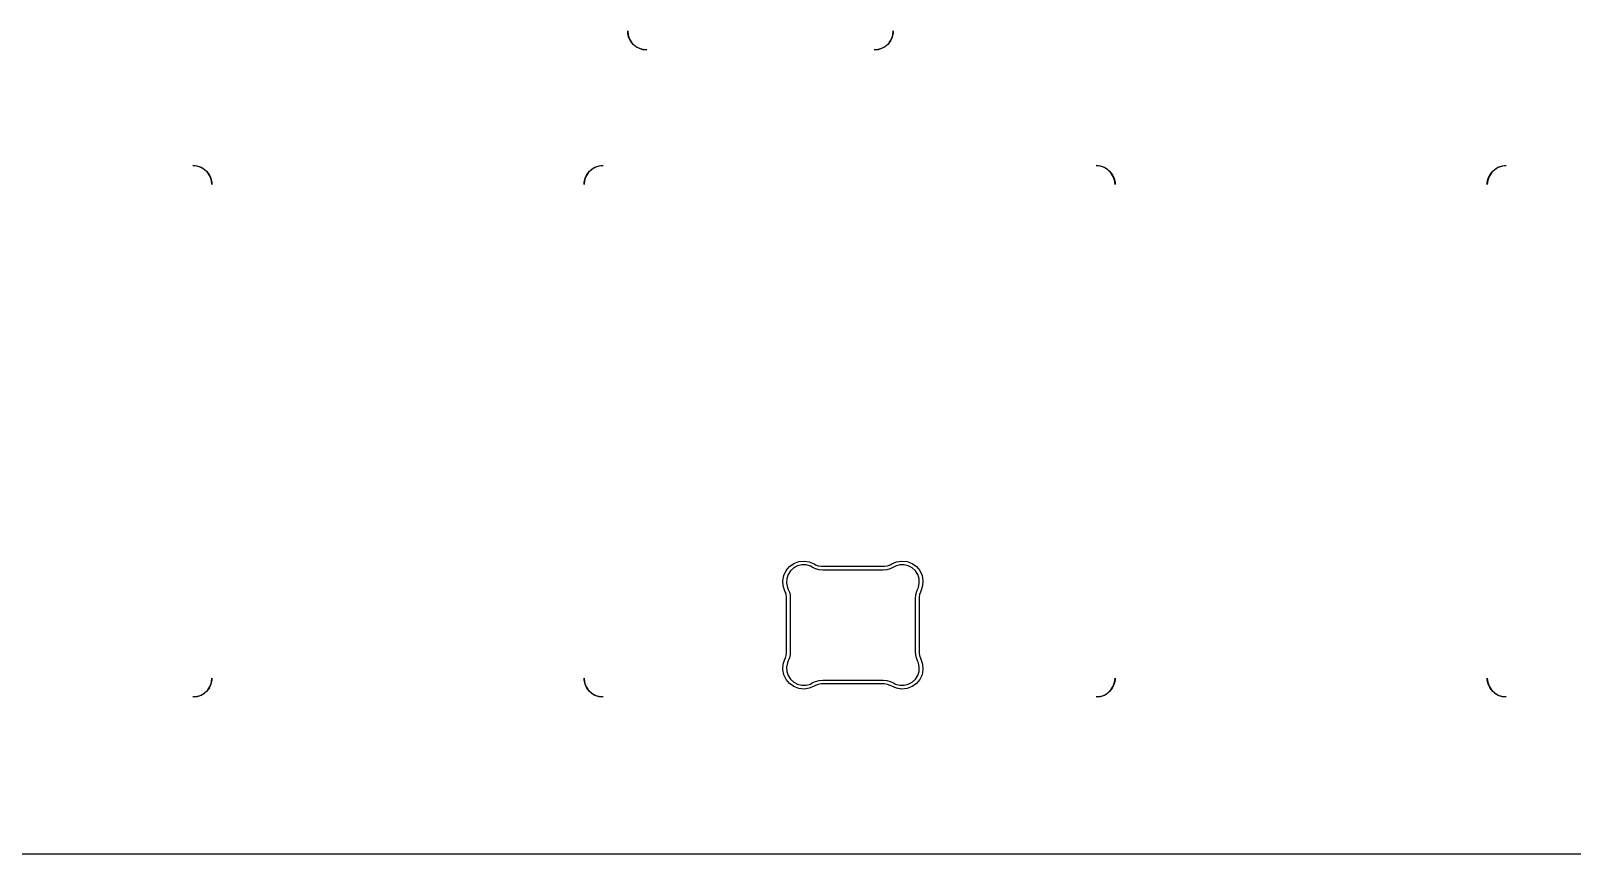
# Model space of a CAD drawing. Header units: inches. Extents: x -0.9 to 12.5, y -6 to -2.
# Drawn here: x 0.839 to 2.439, y -5.966 to -5.112 of the extents above; entities that cross this region are included whole.
import ezdxf

# ---------------------------------------------------------------- set-up
doc = ezdxf.new("R2010")
doc.units = ezdxf.units.IN
doc.header["$MEASUREMENT"] = 0
doc.layers.add('Edge.Cuts', color=40, linetype='CONTINUOUS', true_color=0xfabd2f)

msp = doc.modelspace()

# ---------------------------------------------------------------- linework, layer by layer
at = {"layer": 'Edge.Cuts', "linetype": 'CONTINUOUS'}
for p, q in [((1.459, -5.1146), (1.459, -5.1124)), ((1.459, -5.1124), (1.4595, -5.1168)), ((1.46, -5.1189), (1.459, -5.1146)), ((1.4595, -5.1168), (1.461, -5.1209)), ((1.4619, -5.1229), (1.46, -5.1189)), ((1.7336, -5.1189), (1.7317, -5.1229)), ((1.7327, -5.1209), (1.7341, -5.1168)), ((1.7346, -5.1146), (1.7336, -5.1189)), ((1.7341, -5.1168), (1.7346, -5.1124)), ((1.7346, -5.1124), (1.7346, -5.1146)), ((1.461, -5.1209), (1.4633, -5.1247)), ((1.4647, -5.1264), (1.4619, -5.1229)), ((1.4633, -5.1247), (1.4664, -5.1278)), ((1.4682, -5.1292), (1.4647, -5.1264)), ((1.4664, -5.1278), (1.4702, -5.1301)), ((1.4722, -5.1311), (1.4682, -5.1292)), ((1.4702, -5.1301), (1.4743, -5.1316)), ((1.4765, -5.1321), (1.4722, -5.1311)), ((1.4743, -5.1316), (1.4787, -5.1321)), ((1.4787, -5.1321), (1.4765, -5.1321)), ((1.7149, -5.1321), (1.7193, -5.1316)), ((1.7171, -5.1321), (1.7149, -5.1321)), ((1.7215, -5.1311), (1.7171, -5.1321)), ((1.7193, -5.1316), (1.7235, -5.1301)), ((1.7255, -5.1292), (1.7215, -5.1311)), ((1.7235, -5.1301), (1.7272, -5.1278)), ((1.7289, -5.1264), (1.7255, -5.1292)), ((1.7272, -5.1278), (1.7303, -5.1247)), ((1.7317, -5.1229), (1.7289, -5.1264)), ((1.7303, -5.1247), (1.7327, -5.1209)), ((1.0121, -5.2527), (1.0077, -5.2522)), ((1.0077, -5.2522), (1.0099, -5.2522)), ((1.0099, -5.2522), (1.0143, -5.2532)), ((1.0163, -5.2541), (1.0121, -5.2527)), ((1.0143, -5.2532), (1.0183, -5.2551)), ((1.02, -5.2565), (1.0163, -5.2541)), ((1.0183, -5.2551), (1.0217, -5.2578)), ((1.0231, -5.2596), (1.02, -5.2565)), ((1.0217, -5.2578), (1.0245, -5.2613)), ((1.0255, -5.2633), (1.0231, -5.2596)), ((1.0245, -5.2613), (1.0264, -5.2653)), ((1.0269, -5.2675), (1.0255, -5.2633)), ((1.4157, -5.2633), (1.4142, -5.2675)), ((1.4147, -5.2653), (1.4166, -5.2613)), ((1.418, -5.2596), (1.4157, -5.2633)), ((1.4166, -5.2613), (1.4194, -5.2578)), ((1.4211, -5.2565), (1.418, -5.2596)), ((1.4194, -5.2578), (1.4229, -5.2551)), ((1.4249, -5.2541), (1.4211, -5.2565)), ((1.4229, -5.2551), (1.4269, -5.2532)), ((1.429, -5.2527), (1.4249, -5.2541)), ((1.4269, -5.2532), (1.4312, -5.2522)), ((1.4334, -5.2522), (1.429, -5.2527)), ((1.4312, -5.2522), (1.4334, -5.2522)), ((1.9496, -5.2527), (1.9452, -5.2522)), ((1.9452, -5.2522), (1.9474, -5.2522)), ((1.9474, -5.2522), (1.9518, -5.2532)), ((1.9538, -5.2541), (1.9496, -5.2527)), ((1.9518, -5.2532), (1.9558, -5.2551)), ((1.9575, -5.2565), (1.9538, -5.2541)), ((1.9558, -5.2551), (1.9592, -5.2578)), ((1.9606, -5.2596), (1.9575, -5.2565)), ((1.9592, -5.2578), (1.962, -5.2613)), ((1.963, -5.2633), (1.9606, -5.2596)), ((1.962, -5.2613), (1.9639, -5.2653)), ((1.9644, -5.2675), (1.963, -5.2633)), ((2.3532, -5.2633), (2.3517, -5.2675)), ((2.3522, -5.2653), (2.3541, -5.2613)), ((2.3555, -5.2596), (2.3532, -5.2633)), ((2.3541, -5.2613), (2.3569, -5.2578)), ((2.3586, -5.2565), (2.3555, -5.2596)), ((2.3569, -5.2578), (2.3604, -5.2551)), ((2.3624, -5.2541), (2.3586, -5.2565)), ((2.3604, -5.2551), (2.3644, -5.2532)), ((2.3665, -5.2527), (2.3624, -5.2541)), ((2.3644, -5.2532), (2.3687, -5.2522)), ((2.3709, -5.2522), (2.3665, -5.2527)), ((2.3687, -5.2522), (2.3709, -5.2522)), ((1.0264, -5.2653), (1.0274, -5.2696)), ((1.0274, -5.2719), (1.0269, -5.2675)), ((1.0274, -5.2696), (1.0274, -5.2719)), ((1.4137, -5.2696), (1.4147, -5.2653)), ((1.4142, -5.2675), (1.4137, -5.2719)), ((1.4137, -5.2719), (1.4137, -5.2696)), ((1.9639, -5.2653), (1.9649, -5.2696)), ((1.9649, -5.2719), (1.9644, -5.2675)), ((1.9649, -5.2696), (1.9649, -5.2719)), ((2.3512, -5.2696), (2.3522, -5.2653)), ((2.3517, -5.2675), (2.3512, -5.2719)), ((2.3512, -5.2719), (2.3512, -5.2696)), ((1.6314, -5.6649), (1.6366, -5.6629)), ((1.6366, -5.6629), (1.642, -5.6623)), ((1.642, -5.6623), (1.6475, -5.6631)), ((1.6475, -5.6631), (1.6525, -5.6653)), ((1.733, -5.6653), (1.738, -5.6631)), ((1.738, -5.6631), (1.7435, -5.6623)), ((1.7435, -5.6623), (1.749, -5.6629)), ((1.749, -5.6629), (1.7541, -5.6649)), ((1.62, -5.6827), (1.621, -5.6773)), ((1.621, -5.6773), (1.6234, -5.6723)), ((1.6234, -5.6723), (1.6269, -5.6681)), ((1.6255, -5.6763), (1.6241, -5.6806)), ((1.6279, -5.6725), (1.6255, -5.6763)), ((1.6269, -5.6681), (1.6314, -5.6649)), ((1.6313, -5.6694), (1.6279, -5.6725)), ((1.6353, -5.6673), (1.6313, -5.6694)), ((1.6397, -5.6662), (1.6353, -5.6673)), ((1.6442, -5.6663), (1.6397, -5.6662)), ((1.6486, -5.6676), (1.6442, -5.6663)), ((1.6506, -5.6687), (1.6486, -5.6676)), ((1.654, -5.6703), (1.6506, -5.6687)), ((1.6525, -5.6653), (1.6539, -5.6661)), ((1.6539, -5.6661), (1.6568, -5.6672)), ((1.6577, -5.6713), (1.654, -5.6703)), ((1.6568, -5.6672), (1.6599, -5.6677)), ((1.6615, -5.6717), (1.6577, -5.6713)), ((1.6599, -5.6677), (1.6615, -5.6677)), ((1.6615, -5.6677), (1.6615, -5.6677)), ((1.6615, -5.6677), (1.724, -5.6677)), ((1.724, -5.6717), (1.6615, -5.6717)), ((1.6615, -5.6717), (1.6615, -5.6717)), ((1.724, -5.6677), (1.7256, -5.6677)), ((1.7278, -5.6713), (1.724, -5.6717)), ((1.7256, -5.6677), (1.7287, -5.6672)), ((1.7315, -5.6703), (1.7278, -5.6713)), ((1.7287, -5.6672), (1.7316, -5.6661)), ((1.735, -5.6687), (1.7315, -5.6703)), ((1.7316, -5.6661), (1.733, -5.6653)), ((1.7369, -5.6676), (1.735, -5.6687)), ((1.7413, -5.6663), (1.7369, -5.6676)), ((1.7458, -5.6662), (1.7413, -5.6663)), ((1.7502, -5.6673), (1.7458, -5.6662)), ((1.7542, -5.6694), (1.7502, -5.6673)), ((1.7541, -5.6649), (1.7586, -5.6681)), ((1.7576, -5.6725), (1.7542, -5.6694)), ((1.76, -5.6763), (1.7576, -5.6725)), ((1.7586, -5.6681), (1.7621, -5.6723)), ((1.7614, -5.6806), (1.76, -5.6763)), ((1.7621, -5.6723), (1.7645, -5.6773)), ((1.7645, -5.6773), (1.7655, -5.6827)), ((1.6204, -5.6882), (1.62, -5.6827)), ((1.6221, -5.6934), (1.6204, -5.6882)), ((1.6227, -5.6946), (1.6221, -5.6934)), ((1.6235, -5.6971), (1.6227, -5.6946)), ((1.6241, -5.6806), (1.6238, -5.6852)), ((1.6238, -5.6852), (1.6247, -5.6896)), ((1.6247, -5.6896), (1.6257, -5.6917)), ((1.6257, -5.6917), (1.6268, -5.6947)), ((1.6268, -5.6947), (1.6276, -5.6978)), ((1.758, -5.6978), (1.7587, -5.6947)), ((1.7587, -5.6947), (1.7599, -5.6917)), ((1.7599, -5.6917), (1.7608, -5.6896)), ((1.7599, -5.6917), (1.7599, -5.6917)), ((1.7608, -5.6896), (1.7617, -5.6852)), ((1.7617, -5.6852), (1.7614, -5.6806)), ((1.7628, -5.6946), (1.762, -5.6971)), ((1.7634, -5.6934), (1.7628, -5.6946)), ((1.7651, -5.6882), (1.7634, -5.6934)), ((1.7634, -5.6934), (1.7634, -5.6934)), ((1.7655, -5.6827), (1.7651, -5.6882)), ((1.6239, -5.6997), (1.6235, -5.6971)), ((1.6239, -5.7011), (1.6239, -5.6997)), ((1.6239, -5.7564), (1.6239, -5.7011)), ((1.6239, -5.7011), (1.6239, -5.7011)), ((1.6276, -5.6978), (1.6278, -5.7011)), ((1.6278, -5.7011), (1.6278, -5.7011)), ((1.6278, -5.7011), (1.6278, -5.7564)), ((1.7577, -5.7011), (1.758, -5.6978)), ((1.7577, -5.7564), (1.7577, -5.7011)), ((1.7577, -5.7011), (1.7577, -5.7011)), ((1.762, -5.6971), (1.7617, -5.6997)), ((1.7617, -5.6997), (1.7617, -5.7011)), ((1.7617, -5.7011), (1.7617, -5.7011)), ((1.7617, -5.7011), (1.7617, -5.7564)), ((1.6235, -5.7604), (1.6239, -5.7577)), ((1.6239, -5.7577), (1.6239, -5.7564)), ((1.6239, -5.7564), (1.6239, -5.7564)), ((1.6278, -5.7564), (1.6276, -5.7596)), ((1.6278, -5.7564), (1.6278, -5.7564)), ((1.758, -5.7596), (1.7577, -5.7564)), ((1.7617, -5.7564), (1.7617, -5.7577)), ((1.7617, -5.7577), (1.762, -5.7604)), ((1.62, -5.7748), (1.6204, -5.7693)), ((1.621, -5.7802), (1.62, -5.7748)), ((1.6204, -5.7693), (1.6221, -5.7641)), ((1.6221, -5.7641), (1.6227, -5.7629)), ((1.6221, -5.7641), (1.6221, -5.7641)), ((1.6227, -5.7629), (1.6235, -5.7604)), ((1.6247, -5.7678), (1.6238, -5.7723)), ((1.6238, -5.7723), (1.6241, -5.7768)), ((1.6257, -5.7658), (1.6247, -5.7678)), ((1.6268, -5.7628), (1.6257, -5.7658)), ((1.6257, -5.7658), (1.6257, -5.7658)), ((1.6276, -5.7596), (1.6268, -5.7628)), ((1.7587, -5.7628), (1.758, -5.7596)), ((1.7599, -5.7658), (1.7587, -5.7628)), ((1.7608, -5.7678), (1.7599, -5.7658)), ((1.7617, -5.7723), (1.7608, -5.7678)), ((1.7614, -5.7768), (1.7617, -5.7723)), ((1.762, -5.7604), (1.7628, -5.7629)), ((1.7628, -5.7629), (1.7634, -5.7641)), ((1.7634, -5.7641), (1.7634, -5.7641)), ((1.7634, -5.7641), (1.7651, -5.7693)), ((1.7655, -5.7748), (1.7645, -5.7802)), ((1.7651, -5.7693), (1.7655, -5.7748)), ((1.0264, -5.7902), (1.0245, -5.7942)), ((1.0255, -5.7922), (1.0269, -5.788)), ((1.0274, -5.7859), (1.0264, -5.7902)), ((1.0269, -5.788), (1.0274, -5.7837)), ((1.0274, -5.7837), (1.0274, -5.7859)), ((1.4137, -5.7859), (1.4137, -5.7837)), ((1.4137, -5.7837), (1.4142, -5.788)), ((1.4147, -5.7902), (1.4137, -5.7859)), ((1.4142, -5.788), (1.4157, -5.7922)), ((1.4166, -5.7942), (1.4147, -5.7902)), ((1.6234, -5.7852), (1.621, -5.7802)), ((1.6269, -5.7894), (1.6234, -5.7852)), ((1.6241, -5.7768), (1.6255, -5.7811)), ((1.6255, -5.7811), (1.6279, -5.785)), ((1.6314, -5.7926), (1.6269, -5.7894)), ((1.6279, -5.785), (1.6313, -5.788)), ((1.6313, -5.788), (1.6353, -5.7902)), ((1.6353, -5.7902), (1.6397, -5.7912)), ((1.6397, -5.7912), (1.6442, -5.7912)), ((1.6442, -5.7912), (1.6486, -5.7899)), ((1.6486, -5.7899), (1.6506, -5.7888)), ((1.6506, -5.7888), (1.654, -5.7872)), ((1.6506, -5.7888), (1.6506, -5.7888)), ((1.6539, -5.7914), (1.6525, -5.7922)), ((1.6568, -5.7903), (1.6539, -5.7914)), ((1.654, -5.7872), (1.6577, -5.7862)), ((1.6599, -5.7898), (1.6568, -5.7903)), ((1.6577, -5.7862), (1.6615, -5.7858)), ((1.6615, -5.7898), (1.6599, -5.7898)), ((1.6615, -5.7858), (1.724, -5.7858)), ((1.724, -5.7898), (1.6615, -5.7898)), ((1.724, -5.7858), (1.7278, -5.7862)), ((1.7256, -5.7898), (1.724, -5.7898)), ((1.7287, -5.7903), (1.7256, -5.7898)), ((1.7278, -5.7862), (1.7315, -5.7872)), ((1.7316, -5.7914), (1.7287, -5.7903)), ((1.7315, -5.7872), (1.735, -5.7888)), ((1.733, -5.7922), (1.7316, -5.7914)), ((1.735, -5.7888), (1.7369, -5.7899)), ((1.7369, -5.7899), (1.7413, -5.7912)), ((1.7413, -5.7912), (1.7458, -5.7912)), ((1.7458, -5.7912), (1.7502, -5.7902)), ((1.7502, -5.7902), (1.7542, -5.788)), ((1.7586, -5.7894), (1.7541, -5.7926)), ((1.7542, -5.788), (1.7576, -5.785)), ((1.7576, -5.785), (1.76, -5.7811)), ((1.7621, -5.7852), (1.7586, -5.7894)), ((1.76, -5.7811), (1.7614, -5.7768)), ((1.7645, -5.7802), (1.7621, -5.7852)), ((1.9639, -5.7902), (1.962, -5.7942)), ((1.963, -5.7922), (1.9644, -5.788)), ((1.9649, -5.7859), (1.9639, -5.7902)), ((1.9644, -5.788), (1.9649, -5.7837)), ((1.9649, -5.7837), (1.9649, -5.7859)), ((2.3512, -5.7859), (2.3512, -5.7837)), ((2.3512, -5.7837), (2.3517, -5.788)), ((2.3522, -5.7902), (2.3512, -5.7859)), ((2.3517, -5.788), (2.3532, -5.7922)), ((2.3541, -5.7942), (2.3522, -5.7902)), ((1.0077, -5.8033), (1.0121, -5.8029)), ((1.0099, -5.8033), (1.0077, -5.8033)), ((1.0143, -5.8024), (1.0099, -5.8033)), ((1.0121, -5.8029), (1.0163, -5.8014)), ((1.0183, -5.8004), (1.0143, -5.8024)), ((1.0163, -5.8014), (1.02, -5.7991)), ((1.0217, -5.7977), (1.0183, -5.8004)), ((1.02, -5.7991), (1.0231, -5.7959)), ((1.0245, -5.7942), (1.0217, -5.7977)), ((1.0231, -5.7959), (1.0255, -5.7922)), ((1.4157, -5.7922), (1.418, -5.7959)), ((1.4194, -5.7977), (1.4166, -5.7942)), ((1.418, -5.7959), (1.4211, -5.7991)), ((1.4229, -5.8004), (1.4194, -5.7977)), ((1.4211, -5.7991), (1.4249, -5.8014)), ((1.4269, -5.8024), (1.4229, -5.8004)), ((1.4249, -5.8014), (1.429, -5.8029)), ((1.4312, -5.8033), (1.4269, -5.8024)), ((1.429, -5.8029), (1.4334, -5.8033)), ((1.4334, -5.8033), (1.4312, -5.8033)), ((1.6366, -5.7945), (1.6314, -5.7926)), ((1.642, -5.7951), (1.6366, -5.7945)), ((1.6475, -5.7943), (1.642, -5.7951)), ((1.6525, -5.7922), (1.6475, -5.7943)), ((1.6525, -5.7922), (1.6525, -5.7922)), ((1.738, -5.7943), (1.733, -5.7922)), ((1.7435, -5.7951), (1.738, -5.7943)), ((1.749, -5.7945), (1.7435, -5.7951)), ((1.7541, -5.7926), (1.749, -5.7945)), ((1.9452, -5.8033), (1.9496, -5.8029)), ((1.9474, -5.8033), (1.9452, -5.8033)), ((1.9518, -5.8024), (1.9474, -5.8033)), ((1.9496, -5.8029), (1.9538, -5.8014)), ((1.9558, -5.8004), (1.9518, -5.8024)), ((1.9538, -5.8014), (1.9575, -5.7991)), ((1.9592, -5.7977), (1.9558, -5.8004)), ((1.9575, -5.7991), (1.9606, -5.7959)), ((1.962, -5.7942), (1.9592, -5.7977)), ((1.9606, -5.7959), (1.963, -5.7922)), ((2.3532, -5.7922), (2.3555, -5.7959)), ((2.3569, -5.7977), (2.3541, -5.7942)), ((2.3555, -5.7959), (2.3586, -5.7991)), ((2.3604, -5.8004), (2.3569, -5.7977)), ((2.3586, -5.7991), (2.3624, -5.8014)), ((2.3644, -5.8024), (2.3604, -5.8004)), ((2.3624, -5.8014), (2.3665, -5.8029)), ((2.3687, -5.8033), (2.3644, -5.8024)), ((2.3665, -5.8029), (2.3709, -5.8033)), ((2.3709, -5.8033), (2.3687, -5.8033)), ((12.4961, -5.9663), (-0.9213, -5.9663)), ((-0.9211, -5.9659), (12.4959, -5.9659))]:
    msp.add_line(p, q, dxfattribs=at)

doc.saveas('drawing.dxf')
